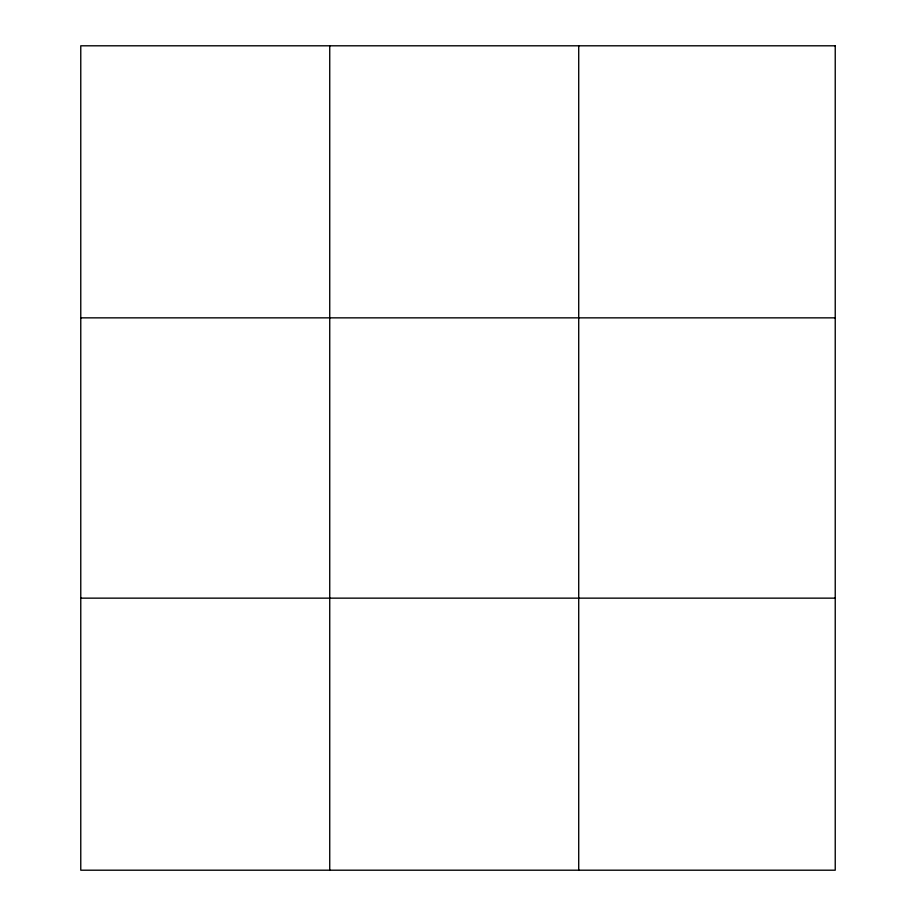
<?xml version="1.0" encoding="UTF-8"?>
<svg xmlns="http://www.w3.org/2000/svg" width="916" height="916" viewBox="0 0 916 916"><rect width="100%" height="100%" fill="white"/><g stroke="black" fill="none" stroke-linecap="round" stroke-linejoin="round"><path stroke-width="1.37" d="M329.737 45.8L329.737 870.2M578.717 45.8L578.717 870.2M80.768 317.852L835.232 317.852M80.768 598.148L835.232 598.148M835.232 45.8L835.232 870.2L80.768 870.2L80.768 45.8L835.232 45.8"/></g></svg>
